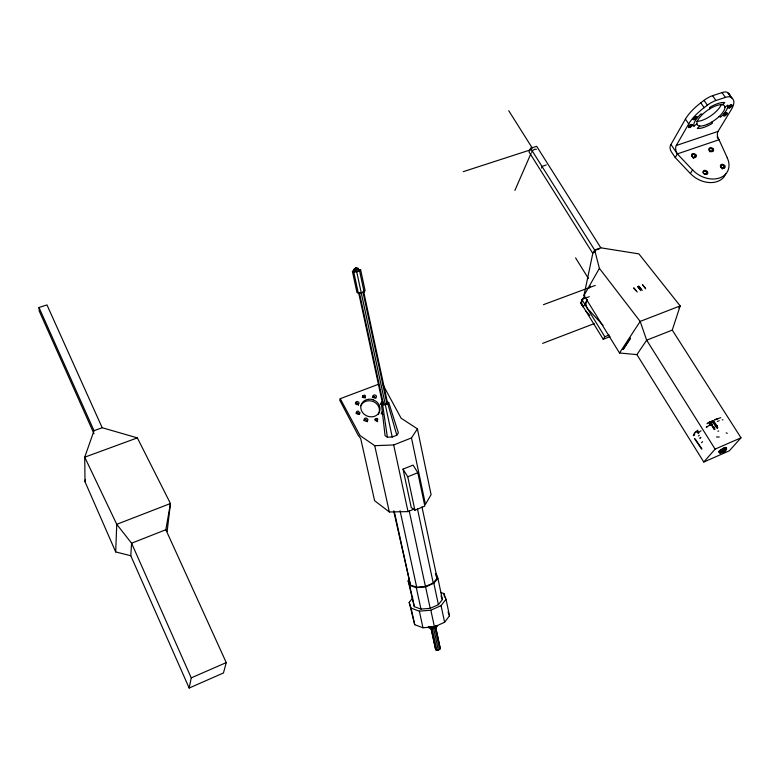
<?xml version="1.0" encoding="UTF-8"?>
<svg xmlns="http://www.w3.org/2000/svg" width="780" height="780" viewBox="0 0 780 780"><rect width="100%" height="100%" fill="white"/><g stroke="black" fill="none" stroke-linecap="round" stroke-linejoin="round"><path stroke-width="1.17" d="M189.16 688.038L191.246 677.879L131.586 543.221L116.756 524.326L170.459 503.509L165.847 529.717L226.258 662.591L223.46 672.974L189.16 688.038L130.786 555.75L115.694 551.918L116.756 524.326L84.728 457.187L94.019 430.687L39 307.505L46.975 304.921L102.19 427.732L137.348 437.882L170.459 503.509L167.115 531.619L166.12 529.435M130.786 555.75L131.586 543.221L165.847 529.717M377.608 421.736L376.594 419.815L374.878 420.118M714.841 428.951L714.217 429.565L709.625 422.038L714.802 429.195L714.431 429.585M115.694 551.918L85.001 481.728L85.439 479.388M358.498 405.337L358.147 403.64L356.996 403.046A1.814 1.599 19.2 0 0 355.31 403.679M583.986 295.444L592.8 253.393L594.652 250.039L600.815 247.816L638.888 253.88L680.179 305.906L672.262 330.096L646.669 340.187L636.909 354.617L619.525 352.999L583.986 295.444L599.391 268.369L594.652 250.039L530.566 148.278L536.65 146.309L600.815 247.816M721.402 451.308C714.149 454.399 729.027 444.376 725.039 449.387L725.478 447.72L720.31 450.372L719.15 451.805L719.755 452.156M354.393 271.343L354.256 269.071L358.332 268.388L358.654 269.88L358.469 270.65L356.333 271.381L354.393 271.343L354.256 269.071M358.469 270.65L358.332 268.388M356.714 267.832L355.456 268.261L355.036 269.744L354.461 269.48L355.914 267.764L357.932 268.749L355.036 269.744M694.502 433.933L694.288 435.211M694.424 434.821L694.668 434.031M378.622 384.238L340.246 398.687L339.748 400.189L358.088 435.133L360.701 438.565L374.605 500.692L389.327 511.973L408.018 511.602L414.541 508.882M622.986 349.401L630.396 338.023M721.071 167.164L721.061 167.193A1.891 1.414 28.9 0 0 724.162 167.671A1.891 1.414 28.9 0 0 722.368 165.184A1.891 1.414 28.9 0 0 721.061 167.261L720.779 167.037A2.515 1.882 28.9 0 1 722.543 164.326A2.515 1.882 28.9 0 1 724.922 167.632A2.515 1.882 28.9 0 1 720.817 167.086M719.472 451.444L719.521 452.254L721.88 451.406M380.386 404.41L380.62 403.865A1.804 1.589 21.1 0 1 382.288 403.221M530.566 148.278L529.006 151.886L592.8 253.393M381.196 413.975L381.43 413.439A1.814 1.599 21.4 0 1 382.453 412.805M514.878 190.427L531.014 153.426M363.782 420.683L364.016 420.147A1.823 1.618 20.3 0 1 365.713 419.494L367.224 420.635A1.814 1.618 14 0 1 367.224 421.814M354.461 269.48L355.397 267.94M709.576 150.55A1.882 1.404 28.2 0 0 712.657 150.959A1.882 1.404 28.2 0 0 710.882 148.502A1.882 1.404 28.2 0 0 709.576 150.55L709.371 150.286M372.44 397.605L372.674 397.088A1.804 1.589 20.3 0 1 374.351 396.454L375.97 398.161M703.687 173.335A1.901 1.433 28.6 0 0 706.797 173.745A1.901 1.433 28.6 0 0 705.013 171.239A1.901 1.433 28.6 0 0 703.687 173.335L703.384 173.111M714.597 429.37L710.229 422.233L712.072 420.917C719.95 433.709 718.497 426.699 713.212 420.508M720.145 452.205L719.803 452.887L720.359 452.995L722.524 452.156M599.274 248.908L596.193 249.815L594.409 252.106M710.209 422L710.619 421.483L712.471 425.256M378.222 414.531C380.503 411.167 379.509 406.438 376.603 403.786A9.575 8.463 20.3 0 0 372.528 401.339A9.916 8.765 20.3 0 0 367.809 400.852A9.779 8.638 20.3 0 0 363.597 402.46A9.916 8.765 20.3 0 0 360.886 405.776M594.37 251.794L594.779 251.033M692.221 156.497A1.891 1.414 27.9 0 1 693.557 154.43A1.891 1.414 27.9 0 1 695.321 156.907A1.891 1.414 27.9 0 1 692.221 156.497L691.918 156.263M720.31 450.372L719.999 450.938L724.552 447.964L725.897 448.003L725.039 449.387M584.785 295.581L580.583 302.952L583.157 307.135L587.535 299.549M588.978 288.22L590.177 286.123M727.321 157.852L719.024 139.737A6.123 3.676 72.7 0 1 718.039 131.401L731.192 109.795A32.467 11.954 -34.8 0 0 732.274 98.407L727.74 92.615A13.094 4.865 -35.2 0 0 722.017 92.606L712.569 95.686A13.114 4.904 -35.1 0 0 704.028 100.367L700.791 102.833A32.38 11.973 -35 0 0 685.415 119.116L670.547 145.197A4.933 2.808 72.5 0 0 671.414 151.895L675.236 157.56L690.339 173.521L692.523 169.923L677.352 153.913L670.966 144.466M675.236 157.56L677.352 153.913A6.201 3.549 72.4 0 1 676.27 145.509L688.711 123.913A32.428 11.875 -34.9 0 1 704.145 107.65L707.392 105.193A13.133 4.865 -35 0 1 715.942 100.503L725.39 97.412A13.114 4.826 -35.1 0 1 731.123 97.393L732.274 98.407M693.459 158.33L695.916 154.889M711.331 151.427L713.232 148.96M705.481 174.155L707.382 171.717M580.73 302.698L603.233 339.271L604.812 336.726L609.229 335.01M722.192 169.055L724.737 165.653M619.525 352.999L640.175 321.418L680.179 305.906L678.805 307.895M340.246 398.687L360.029 435.542L374.722 445.673L393.676 444.97L411.479 437.921L417.417 428.863L401.076 418.158L383.126 385.047M623.454 349.186L630.162 338.959M362.222 397.381L364.24 396.62L365.323 397.966M382.317 402.919L381.43 404.147L385.076 435.669L387.368 437.2L392.223 437.005L396.796 435.211L398.375 432.871L388.742 402.607L387.485 401.827L388.099 403.952M694.395 433.134L693.235 435.757M388.742 402.607L387.855 403.845L385.34 404.8L382.678 404.937L381.43 404.147M719.53 452.605L724.795 448.929M386.929 403.689L387.523 402.87L363.558 291.106L362.924 291.827L386.929 403.689L385.261 404.332L382.639 403.894L358.79 293.348M725.449 449.602L724.776 450.733L721.519 452.459C723.323 454.506 730.207 446.54 721.558 452.41L721.188 451.737L722.183 450.928L725.566 449.806L720.974 452.215L725.566 449.806L723.07 451.786L720.974 452.215L721.519 451.717M717.249 428.191L717.775 427.586M382.639 403.894L383.243 403.075M435.64 627.003L440.29 648.697L438.331 650.159L436.849 650.276L435.767 649.857L436.137 648.2M412.815 597.88L409.178 602.365L414.716 624.692L422.974 627.783L434.44 626.857L444.6 622.264L449.504 615.81L446.023 599.255L443.888 593.56L440.778 592.488M428.356 626.428L428.863 627.919L430.95 628.7L433.816 628.466L436.371 627.305L437.619 625.677M409.178 602.365L411.079 608.137L419.348 611.149L430.852 610.194L441.08 605.621L446.023 599.255M409.51 579.179L408.135 580.837L414.336 606.684L420.976 609.092L430.199 608.332L438.399 604.666L442.377 599.557L437.882 578.224L436.195 573.749M393.666 510.89L410.416 585.029L416.705 587.223L425.441 586.462L433.231 583.04L437.034 578.302L435.454 574.08M408.135 580.837L409.656 585.361L416.315 587.691L425.597 586.882L433.846 583.255L437.882 578.224M542.246 166.511L541.544 168.09M636.909 354.617L703.784 462.033L715.114 449.114L741 437.814L672.262 330.096M532.389 150.735L531.658 152.363M353.486 270.348L352.423 271.469L356.967 292.5L358.312 293.153L361.267 292.929L364.094 291.944L365.128 290.784L360.623 269.744L357.298 269.295M741 437.814L729.29 450.83L703.784 462.033M695.214 432.832L697.827 430.19M352.423 271.469L353.769 272.093L356.733 271.849L359.58 270.875L360.623 269.744M699.826 438.516L700.752 437.522M701.532 442.777L702.595 441.646M698.48 436.02L699.241 435.24M725.478 448.89L726.56 447.671L725.585 447.379A4.982 0.985 -30.7 0 0 722.563 448.705A4.982 0.985 -30.7 0 0 719.511 450.772L718.419 452.01L720.038 452.059M697.515 432.471L698.471 431.584M696.404 431.798L697.661 430.628M710.892 423.296L711.877 422.614M542.607 166.198L546.273 164.96M695.048 432.461L695.721 431.896M532.73 150.423L534.622 149.302L536.377 149.272M701.025 430.774L697.895 433.202L698.685 433.173M725.146 448.919L725.975 448.383L725.478 447.72L722.972 448.666M723.245 451.727C724.064 451.386 728.13 448.753 725.819 448.568M710.083 424.934L709.274 425.041L710.765 424.671L706.29 427.167L707.002 426.991M700.099 437.804L700.742 437.444M706.943 423.755L709.166 422.516M707.986 422.877L709.439 422.087M713.729 427.625L714.109 427.284M709.858 423.452L711.633 422.555M714.841 419.591L720.788 417.671M710.697 422.789L713.368 421.512M723.518 451.386L726.609 448.861L725.673 448.88M435.494 626.164L433.563 627.042L428.707 626.71M191.246 677.879L226.258 662.591M414.892 510.227L424.837 506.083L417.817 472.709L413.069 465.094L403.036 469.141L411.255 507.546L414.892 510.227L407.764 476.794L403.036 469.141M712.101 421.278L712.608 420.761L717.376 427.908M715.621 426.699L717.132 426.075M407.764 476.794L417.817 472.709M714.46 420.02L717.883 418.762M603.233 339.271L610.048 336.619M542.656 343.375L594.253 323.612M581.383 299.618L589.29 296.654M543.465 304.658L595.247 285.412M137.348 437.882L84.728 457.187L85.001 481.728M717.346 421.434L719.209 420.752M94.019 430.687L102.19 427.732M354.919 269.002L357.932 268.749M354.071 269.841L358.147 269.149M677.352 153.913L719.024 139.737L717.093 136.948M676.27 145.509L718.039 131.401M717.853 431.252L718.721 430.969M463.242 171.668L530.634 149.809M716.625 425.977L717.191 425.851M719.277 437.014L716.479 436.966M713.788 427.372L714.568 427.333M719.648 452.907L720.359 452.995M722.212 419.757L722.972 419.903M638.674 286.006L642.233 290.345M633.828 287.84L637.25 292.022M726.16 432.9L727.311 433.29M642.593 284.846L645.265 288.064M642.535 284.729L645.674 288.853M637.679 286.552L640.77 290.628M386.685 402.344L387.523 402.87M633.779 288.161L635.885 290.589M637.835 286.669L640.107 289.439M356.47 267.715L357.357 268.486M603.067 325.348L587.428 308.451A5.236 2.545 69.1 0 1 586.346 301.606M381.644 404.557L381.186 402.382A1.814 1.589 21.1 0 1 382.853 401.739M585.907 311.054L589.797 315.461M357.494 269.227L356.519 268.037M599.391 268.369L640.175 321.418L646.669 340.187L715.114 449.114M727.74 92.615L731.123 97.393M722.017 92.606L725.39 97.412M712.569 95.686L715.942 100.503M704.028 100.367L707.392 105.193M700.791 102.833L704.145 107.65M685.415 119.116L688.711 123.913M701.474 448.87L694.463 438.497M695.312 439.13L701.971 449.017M639.717 287.099L641.004 289.117M712.374 425.09L710.434 421.844M508.745 110.721L532.282 148.064M575.582 257.887L588.432 278.538M582.231 300.066L604.812 336.726M717.385 427.996L712.988 420.673M94.019 433.777L39.215 310.986L39 307.505M448.061 611.959L449.504 615.81M441.022 595.9L442.377 599.557M440.29 648.697L435.62 627.364M387.855 403.845L396.796 435.211M356.119 268.593L355.914 267.764M374.722 445.673L389.327 511.973M394.261 511.261L410.416 585.029M409.656 585.361L414.336 606.684M411.079 608.137L414.716 624.692M400.072 510.734L416.705 587.223M416.315 587.691L420.976 609.092M419.348 611.149L422.974 627.783M356.733 271.849L385.261 404.332M356.011 269.88L356.333 271.381M393.676 444.97L408.018 511.602M432.178 628.573L436.849 650.276M359.365 292.568L383.477 404.41M431.087 628.163L435.767 649.857M431.067 628.534L435.494 649.067M430.95 628.7L430.57 626.944L433.446 626.701L433.816 628.466M353.769 272.093L358.312 293.153M435.991 625.55L436.371 627.305M359.58 270.875L364.094 291.944M434.986 627.851L439.647 649.555M430.852 610.194L434.44 626.857M425.597 586.882L430.199 608.332M409.237 511.027L425.441 586.462M433.66 628.446L438.331 650.159M385.34 404.8L392.223 437.005M441.08 605.621L444.6 622.264M433.846 583.255L438.399 604.666M417.476 508.882L433.231 583.04M411.479 437.921L425.431 504.348L431.096 494.666L417.417 428.863M443.888 593.56L444.629 597.09M421.96 506.883L437.444 579.647M356.294 269.636L356.002 268.223M359.356 414.365L357.718 412.62A1.823 1.609 19.5 0 0 356.021 413.273M382.678 404.937L387.368 437.2M582.806 306.014A4.163 2.018 69.2 0 1 581.948 300.563M728.9 93.639A32.409 12.041 -34.9 0 1 730.382 96.203M702.38 114.475A11.027 4.095 -35 0 1 701.132 113.782A20.143 7.4 -34.9 0 0 693.898 126.204M709.566 107.484A20.143 7.4 -34.9 0 1 724.727 102.57M699.797 126.019A11.739 4.339 -34.6 0 1 697.525 128.232L697.3 128.437A20.143 7.4 -34.9 0 0 712.276 123.377A11.612 4.212 -34.9 0 1 712.159 121.807M719.072 116.59A10.237 3.724 -34.8 0 1 720.486 117.215A20.143 7.4 -34.9 0 0 727.798 105.105A10.666 3.919 -35.2 0 1 724.942 107.104M722.485 104.725A11.983 4.378 -35.2 0 1 724.581 102.697M693.908 126.204A10.598 3.89 -34.6 0 1 696.979 124.02M692.991 157.774A2.496 1.882 27.9 0 1 693.274 157.999M709.459 151.427A2.486 1.862 28.2 0 1 710.112 151.749M709.449 151.476A1.872 1.404 28.2 0 1 709.946 151.691M727.233 157.862A22.22 16.633 28.4 0 1 719.579 177.957A22.22 16.633 28.4 0 1 692.591 169.884M725.829 173.686A22.133 16.604 28.4 0 1 710.551 182.588A22.133 16.604 28.4 0 1 690.417 173.472M721.364 104.198A16.546 6.133 -35 0 1 711.009 115.694A16.546 6.133 -35 0 1 696.735 121.3M709.634 107.62A12.1 4.505 -34.9 0 1 709.79 108.82M368.511 399.302A9.935 8.775 20.3 0 1 373.24 399.789M368.345 399.331A9.799 8.648 20.3 0 0 364.114 400.94A9.935 8.775 20.3 0 0 361.413 404.284A9.594 8.473 20.3 0 0 360.867 408.525C361.686 413.848 367.331 417.485 372.538 416.764A9.799 8.648 20.3 0 0 376.769 415.126C381.108 412.259 380.952 405.571 377.169 402.305A9.594 8.473 20.3 0 0 373.074 399.848M383.048 414.453A1.804 1.55 22.1 0 1 382.015 413.683L381.995 411.967A1.814 1.599 21.4 0 1 382.434 411.557M372.996 396.113C373.045 400.471 379.363 396.337 374.907 394.953A1.804 1.589 20.3 0 0 373.23 395.587L372.996 396.113M364.319 419.221L364.562 420.41A1.814 1.57 21.1 0 0 366.259 421.288L367.419 420.839A1.814 1.618 14 0 0 367.77 419.172L366.249 418.031A1.823 1.618 20.3 0 0 364.552 418.685L364.319 419.221M355.592 402.724C355.612 407.101 361.998 402.938 357.523 401.554A1.814 1.599 19.2 0 0 355.826 402.188L355.592 402.724M375.131 419.133C376.74 424.973 380.143 415.779 375.131 419.133M362.758 395.879C364.319 401.632 367.77 392.603 362.758 395.879M720.905 452.254C726.073 452.312 727.525 446.569 720.905 452.254M359.882 412.893C359.697 415.603 355.105 414.102 356.548 411.791A1.823 1.618 19.5 0 1 358.244 411.148L359.882 412.893M722.114 452.322L725.185 450.635L722.114 452.322M711.74 425.48L709.576 422.233L711.74 425.48M706.856 124.527A16.575 6.084 -34.9 0 0 724.591 105.973A16.575 6.084 -34.9 0 0 701.337 115.528A16.575 6.084 -34.9 0 0 706.856 124.527M724.669 114.943A1.774 0.643 -35 0 0 726.55 112.954A1.774 0.643 -35 0 0 724.064 114.007A1.774 0.643 -35 0 0 724.669 114.943M724.844 115.762A2.418 0.877 -35 0 0 727.408 113.061A2.418 0.877 -35 0 0 724.015 114.494A2.418 0.877 -35 0 0 724.844 115.762M729.446 107.055A1.784 0.653 -35.2 0 0 731.347 105.046A1.784 0.653 -35.2 0 0 728.842 106.099A1.784 0.653 -35.2 0 0 729.446 107.055M729.622 107.884A2.438 0.887 -35.2 0 0 732.215 105.144A2.438 0.887 -35.2 0 0 728.803 106.577A2.438 0.887 -35.2 0 0 729.622 107.884M689.705 126.594A1.784 0.663 -34.6 0 0 691.684 124.605A1.784 0.663 -34.6 0 0 689.208 125.551A1.784 0.663 -34.6 0 0 689.705 126.594M689.851 127.442A2.428 0.897 -34.6 0 0 692.562 124.732A2.428 0.897 -34.6 0 0 689.179 126.019A2.428 0.897 -34.6 0 0 689.851 127.442M694.268 118.706A1.794 0.673 -34.8 0 0 696.267 116.698A1.794 0.673 -34.8 0 0 693.781 117.643A1.794 0.673 -34.8 0 0 694.268 118.706M694.414 119.564A2.447 0.916 -34.8 0 0 697.144 116.815A2.447 0.916 -34.8 0 0 693.751 118.102A2.447 0.916 -34.8 0 0 694.414 119.564M691.957 156.312A2.506 1.882 27.9 0 0 696.072 156.858A2.506 1.882 27.9 0 0 693.722 153.562A2.506 1.882 27.9 0 0 691.957 156.312M709.312 150.364A2.496 1.862 28.2 0 0 713.408 150.91A2.496 1.862 28.2 0 0 711.048 147.644A2.496 1.862 28.2 0 0 709.312 150.364M703.423 173.16A2.525 1.901 28.6 0 0 707.558 173.706A2.525 1.901 28.6 0 0 705.178 170.371A2.525 1.901 28.6 0 0 703.423 173.16"/></g></svg>
